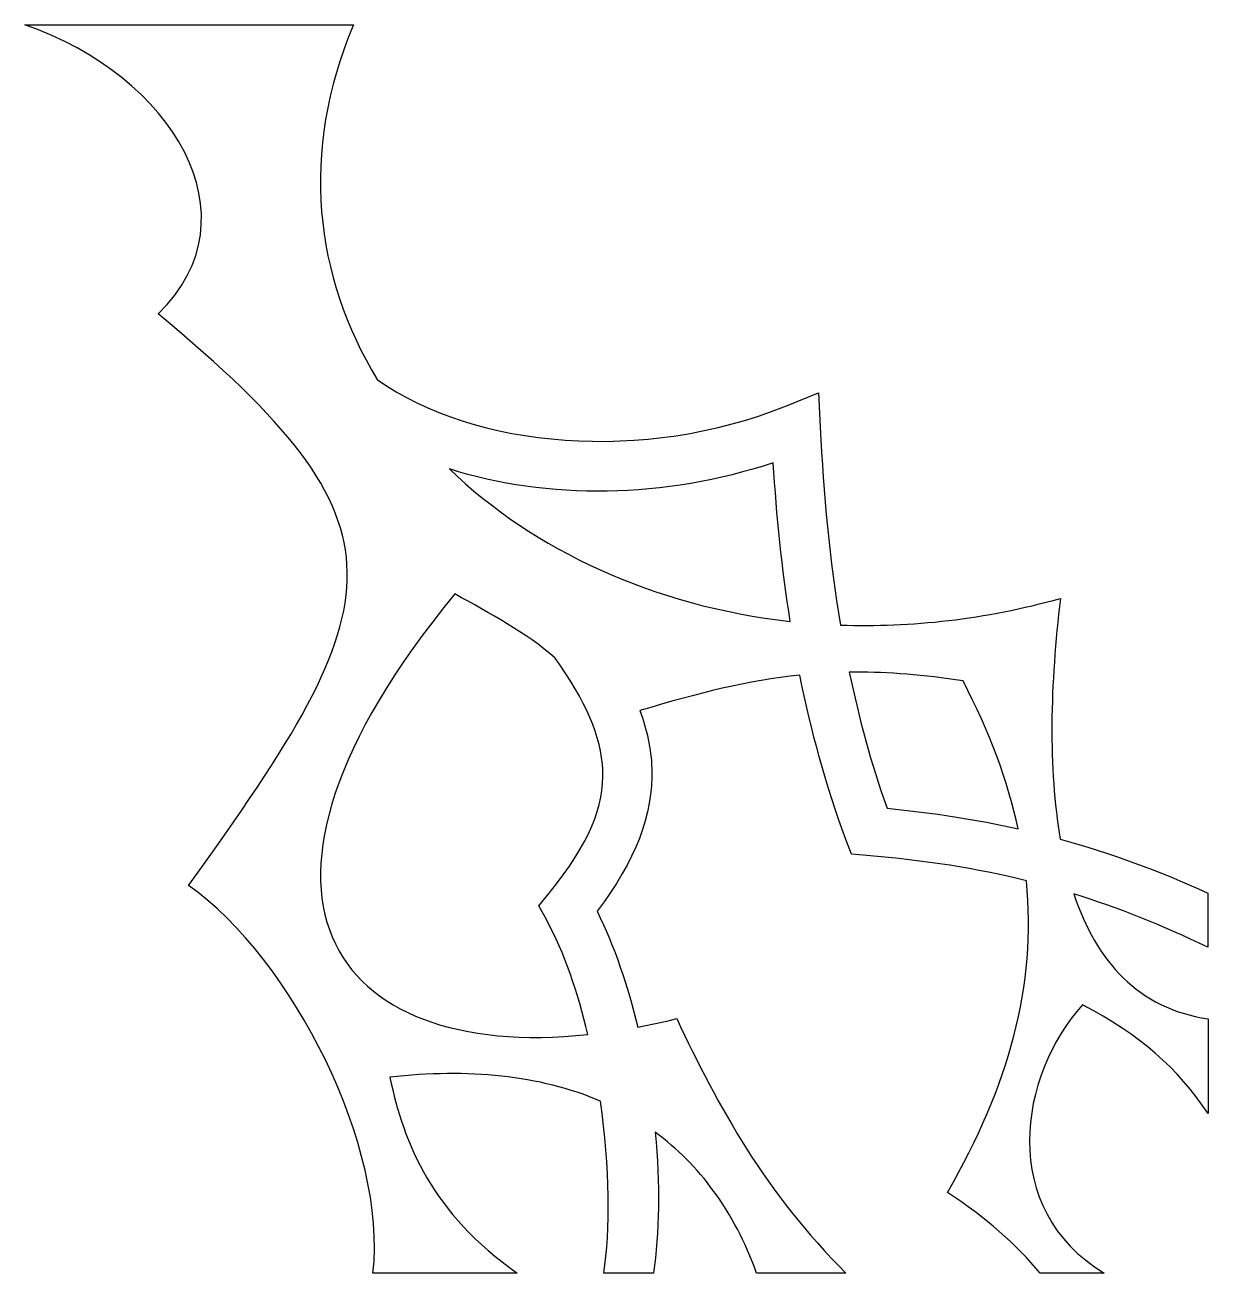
# Model space of a CAD drawing. Header units: centimetres. Extents: x -9 to 10, y -9.9 to 10.2.
import ezdxf

# ---------------------------------------------------------------- set-up
doc = ezdxf.new("R2010")
doc.units = ezdxf.units.CM
doc.header["$MEASUREMENT"] = 0
doc.layers.add('Layer 1', color=7, linetype='Continuous')

msp = doc.modelspace()

# ---------------------------------------------------------------- linework, layer by layer
at = {"layer": 'Layer 1'}
for points, knots in [([(-8.99628, 10.17429), (-6.62366, 9.3607), (-5.24224, 7.09265), (-6.85103, 5.52527), (-6.85103, 5.52527), (-2.71899, 2.09166), (-3.03609, 0.93858), (-6.3634, -3.66988), (-6.3634, -3.66988), (-4.69034, -4.84932), (-3.1564, -7.90059), (-3.39714, -9.90694), (-3.39714, -9.90694), (-3.39714, -9.90694), (-1.07528, -9.90694), (-1.07528, -9.90694), (-1.07528, -9.90694), (-2.43562, -8.95508), (-2.90507, -7.82911), (-3.12308, -6.75615), (-3.12308, -6.75615), (-1.87196, -6.61417), (-0.71428, -6.72309), (0.26225, -7.14097), (0.26225, -7.14097), (0.41422, -8.2009), (0.42881, -9.23157), (0.31623, -9.90694), (0.31623, -9.90694), (0.31623, -9.90694), (1.11614, -9.90694), (1.11614, -9.90694), (1.11614, -9.90694), (1.21228, -9.26936), (1.22476, -8.47761), (1.14637, -7.64303), (1.14637, -7.64303), (1.851, -8.16001), (2.41111, -8.90356), (2.77646, -9.90694), (2.77646, -9.90694), (2.77646, -9.90694), (4.21279, -9.90694), (4.21279, -9.90694), (4.21279, -9.90694), (2.92523, -8.62697), (2.1574, -7.23189), (1.49034, -5.81399), (1.49034, -5.81399), (1.27811, -5.8664), (1.06993, -5.91115), (0.86571, -5.94977), (0.86571, -5.94977), (0.70674, -5.2917), (0.48982, -4.65268), (0.20958, -4.08637), (0.20958, -4.08637), (0.82287, -3.28012), (1.11678, -2.53079), (1.08979, -1.78695), (1.08979, -1.78695), (1.07824, -1.46909), (1.01035, -1.16202), (0.89877, -0.85799), (0.89877, -0.85799), (1.83439, -0.57496), (2.63883, -0.37331), (3.47093, -0.28602), (3.47093, -0.28602), (3.64981, -1.17724), (3.89033, -2.06142), (4.21414, -2.93345), (4.21414, -2.93345), (4.21414, -2.93345), (4.30113, -3.16799), (4.30113, -3.16799), (4.30113, -3.16799), (4.30113, -3.16799), (4.55017, -3.18907), (4.55017, -3.18907), (4.55017, -3.18907), (5.48402, -3.26708), (6.31629, -3.39679), (7.11715, -3.59494), (7.11715, -3.59494), (7.28329, -5.27871), (6.83471, -6.89657), (5.84823, -8.61031), (5.84823, -8.61031), (6.46696, -9.01204), (6.95105, -9.44764), (7.33992, -9.90698), (7.33992, -9.90698), (7.33992, -9.90698), (8.36908, -9.90698), (8.36908, -9.90698), (8.36908, -9.90698), (6.6614, -8.88449), (6.99133, -6.71571), (8.02246, -5.59003), (8.02246, -5.59003), (8.94881, -6.08285), (9.54869, -6.60164), (10.03994, -7.34), (10.03994, -7.34), (10.03994, -7.34), (10.03994, -5.81668), (10.03994, -5.81668), (10.03994, -5.81668), (8.9168, -5.65083), (8.24316, -4.89253), (7.8801, -3.80708), (7.8801, -3.80708), (8.5897, -4.0272), (9.29188, -4.30774), (10.03729, -4.66237), (10.03729, -4.66237), (10.03729, -4.66237), (10.03729, -3.79266), (10.03729, -3.79266), (10.03729, -3.79266), (9.23285, -3.42833), (8.45789, -3.14441), (7.66281, -2.92687), (7.66281, -2.92687), (7.46437, -1.78791), (7.50067, -0.42724), (7.66408, 0.94731), (7.66408, 0.94731), (6.44796, 0.61064), (5.25654, 0.47882), (4.12593, 0.51901), (4.12593, 0.51901), (3.94996, 1.56465), (3.85184, 2.62711), (3.79913, 3.70269), (3.79913, 3.70269), (3.79913, 3.70269), (3.77147, 4.25745), (3.77147, 4.25745), (3.77147, 4.25745), (3.77147, 4.25745), (3.25618, 4.04788), (3.25618, 4.04788), (3.25618, 4.04788), (0.97371, 3.11955), (-1.76674, 3.35911), (-3.3286, 4.47082), (-3.3286, 4.47082), (-4.33419, 6.1211), (-4.57986, 8.1283), (-3.71078, 10.17429), (-3.71078, 10.17429), (-3.71078, 10.17429), (-8.99628, 10.17429), (-8.99628, 10.17429)], [0, 0, 0, 0, 0.025, 0.025, 0.025, 0.025, 0.05, 0.05, 0.05, 0.05, 0.075, 0.075, 0.075, 0.075, 0.1, 0.1, 0.1, 0.1, 0.125, 0.125, 0.125, 0.125, 0.15, 0.15, 0.15, 0.15, 0.175, 0.175, 0.175, 0.175, 0.2, 0.2, 0.2, 0.2, 0.225, 0.225, 0.225, 0.225, 0.25, 0.25, 0.25, 0.25, 0.275, 0.275, 0.275, 0.275, 0.3, 0.3, 0.3, 0.3, 0.325, 0.325, 0.325, 0.325, 0.35, 0.35, 0.35, 0.35, 0.375, 0.375, 0.375, 0.375, 0.4, 0.4, 0.4, 0.4, 0.425, 0.425, 0.425, 0.425, 0.45, 0.45, 0.45, 0.45, 0.475, 0.475, 0.475, 0.475, 0.5, 0.5, 0.5, 0.5, 0.525, 0.525, 0.525, 0.525, 0.55, 0.55, 0.55, 0.55, 0.575, 0.575, 0.575, 0.575, 0.6, 0.6, 0.6, 0.6, 0.625, 0.625, 0.625, 0.625, 0.65, 0.65, 0.65, 0.65, 0.675, 0.675, 0.675, 0.675, 0.7, 0.7, 0.7, 0.7, 0.725, 0.725, 0.725, 0.725, 0.75, 0.75, 0.75, 0.75, 0.775, 0.775, 0.775, 0.775, 0.8, 0.8, 0.8, 0.8, 0.825, 0.825, 0.825, 0.825, 0.85, 0.85, 0.85, 0.85, 0.875, 0.875, 0.875, 0.875, 0.9, 0.9, 0.9, 0.9, 0.925, 0.925, 0.925, 0.925, 0.95, 0.95, 0.95, 0.95, 1, 1, 1, 1]), ([(3.04398, 3.13097), (3.09808, 2.27686), (3.18322, 1.42485), (3.31681, 0.57854), (3.31681, 0.57854), (1.11282, 0.82227), (-0.81186, 1.72694), (-2.16768, 3.03213), (-2.16768, 3.03213), (-0.59511, 2.52654), (1.30047, 2.54703), (3.04403, 3.13097), (3.04403, 3.13097), (3.04403, 3.13097), (3.04398, 3.13097), (3.04398, 3.13097)], [0, 0, 0, 0, 0.2, 0.2, 0.2, 0.2, 0.4, 0.4, 0.4, 0.4, 0.6, 0.6, 0.6, 0.6, 1, 1, 1, 1]), ([(-2.08069, 1.01861), (-1.50328, 0.70294), (-0.94207, 0.40182), (-0.46254, -0.01324), (-0.46254, -0.01324), (0.02113, -0.70142), (0.28206, -1.27153), (0.3018, -1.81584), (0.3018, -1.81584), (0.32246, -2.38654), (0.09539, -2.99199), (-0.55999, -3.79246), (-0.55999, -3.79246), (-0.55999, -3.79246), (-0.7274, -3.99803), (-0.7274, -3.99803), (-0.7274, -3.99803), (-0.7274, -3.99803), (-0.6009, -4.2313), (-0.6009, -4.2313), (-0.6009, -4.2313), (-0.31837, -4.7487), (-0.09952, -5.39134), (0.06063, -6.06957), (0.06063, -6.06957), (-4.0887, -6.50559), (-6.04597, -3.80566), (-2.08074, 1.01861), (-2.08074, 1.01861), (-2.08074, 1.01861), (-2.08069, 1.01861), (-2.08069, 1.01861)], [0, 0, 0, 0, 0.11111111, 0.11111111, 0.11111111, 0.11111111, 0.22222222, 0.22222222, 0.22222222, 0.22222222, 0.33333333, 0.33333333, 0.33333333, 0.33333333, 0.44444444, 0.44444444, 0.44444444, 0.44444444, 0.55555556, 0.55555556, 0.55555556, 0.55555556, 0.66666667, 0.66666667, 0.66666667, 0.66666667, 0.77777778, 0.77777778, 0.77777778, 0.77777778, 1, 1, 1, 1]), ([(4.36173, -0.2385), (4.89642, -0.23639), (5.46295, -0.28101), (6.09724, -0.38082), (6.09724, -0.38082), (6.52541, -1.20208), (6.81873, -1.99037), (6.98538, -2.75943), (6.98538, -2.75943), (6.31449, -2.60948), (5.62057, -2.50162), (4.87437, -2.42997), (4.87437, -2.42997), (4.6201, -1.71025), (4.42233, -0.97998), (4.26821, -0.23985), (4.26821, -0.23985), (4.29933, -0.23943), (4.33037, -0.23867), (4.3617, -0.23858), (4.3617, -0.23858), (4.3617, -0.23858), (4.36173, -0.2385), (4.36173, -0.2385)], [0, 0, 0, 0, 0.14285714, 0.14285714, 0.14285714, 0.14285714, 0.28571429, 0.28571429, 0.28571429, 0.28571429, 0.42857143, 0.42857143, 0.42857143, 0.42857143, 0.57142857, 0.57142857, 0.57142857, 0.57142857, 0.71428571, 0.71428571, 0.71428571, 0.71428571, 1, 1, 1, 1])]:
    msp.add_open_spline(points, degree=3, knots=knots, dxfattribs=at)

doc.saveas('drawing.dxf')
